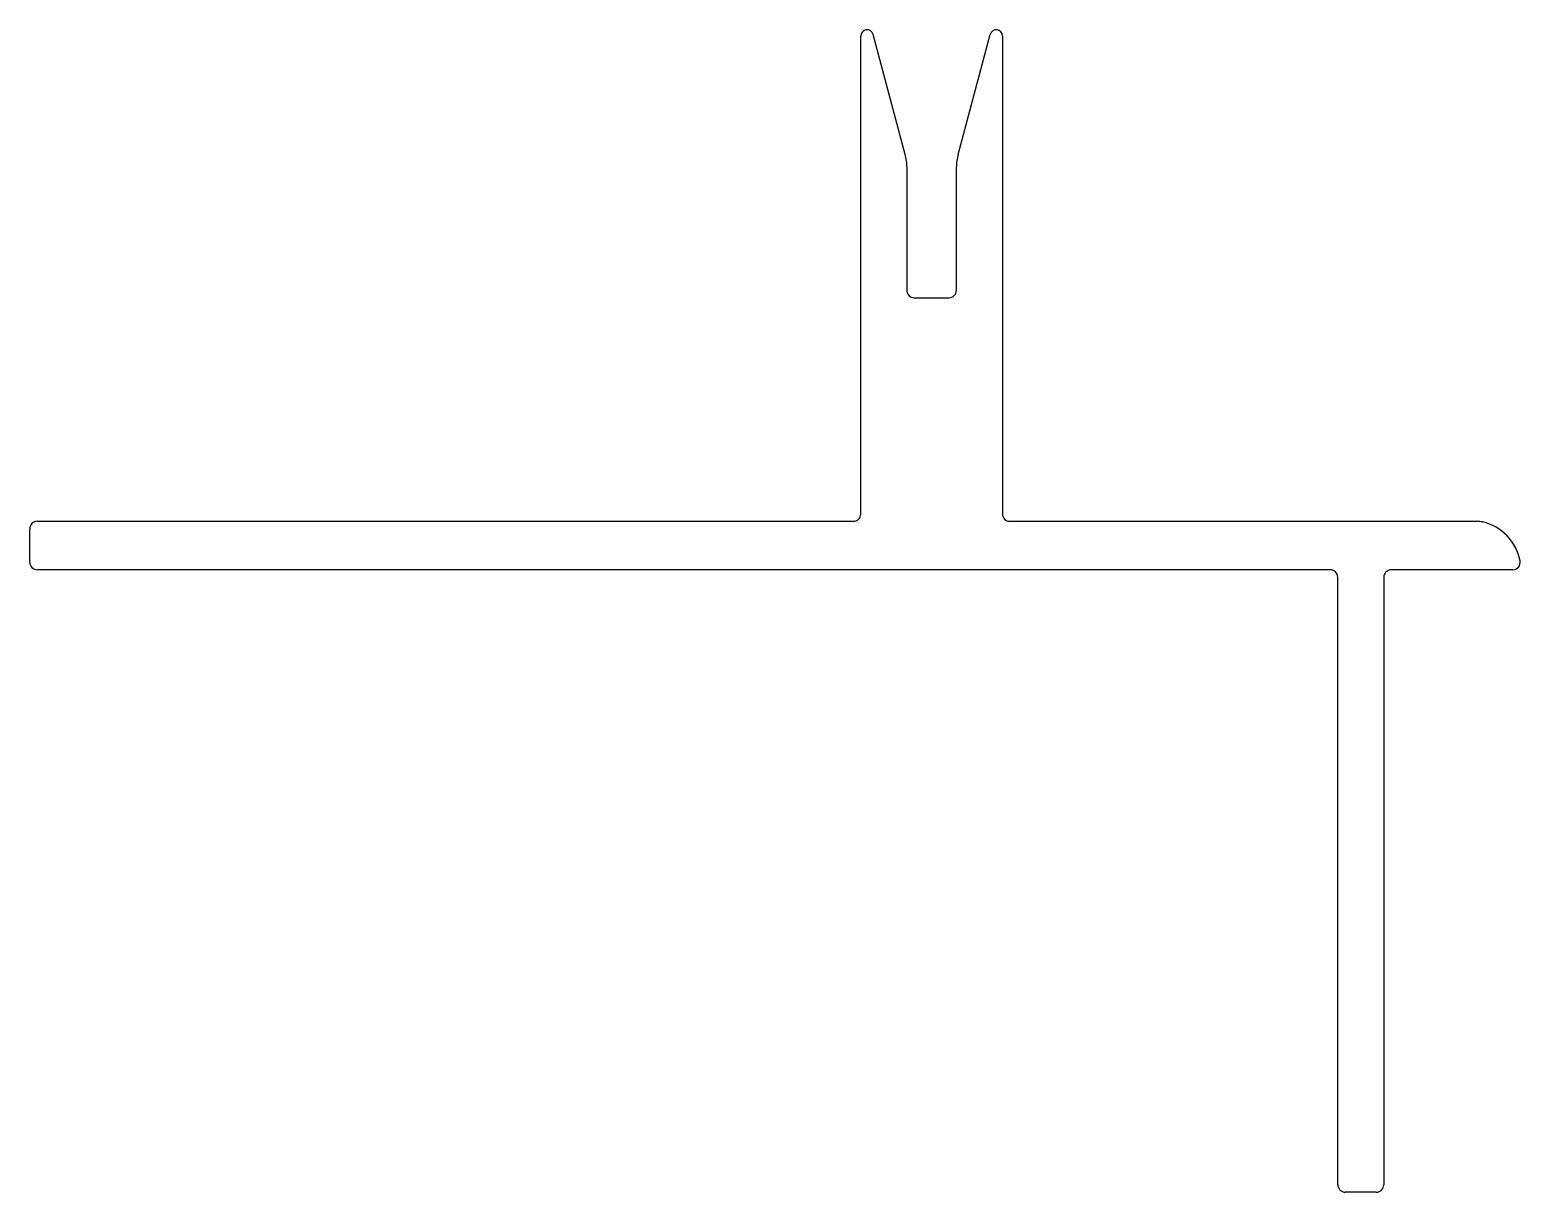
# Model space of a CAD drawing. Extents: x 601.3 to 661.3, y 656.2 to 703.
import ezdxf

# ---------------------------------------------------------------- set-up
doc = ezdxf.new("R2010")
doc.units = 0
doc.layers.get('0').update_dxf_attribs({"linetype": 'CONTINUOUS'})

msp = doc.modelspace()

# ---------------------------------------------------------------- linework, layer by layer
at = {"color": 0}
for p, q in [((634.738, 683.536), (634.738, 702.766)), ((636.524, 698.002), (635.23, 702.831)), ((638.653, 698.002), (639.947, 702.831)), ((640.438, 702.766), (640.438, 683.536)), ((636.588, 697.498), (636.588, 692.536)), ((638.588, 692.536), (638.588, 697.498)), ((636.888, 692.236), (638.288, 692.236)), ((601.288, 681.586), (601.288, 682.936)), ((601.588, 683.236), (634.438, 683.236)), ((640.738, 683.236), (659.541, 683.236)), ((653.638, 681.286), (601.588, 681.286)), ((653.938, 656.536), (653.938, 680.986)), ((655.788, 680.986), (655.788, 656.536)), ((660.98, 681.286), (656.088, 681.286)), ((655.488, 656.236), (654.238, 656.236))]:
    msp.add_line(p, q, dxfattribs=at)
for centre, radius, start, end in [((634.988, 702.766), 0.25, 15, 180), ((640.188, 702.766), 0.25, 0, 165), ((634.588, 697.498), 2, 360, 14.61274), ((640.588, 697.498), 2, 165.38726, 180), ((636.888, 692.536), 0.3, 180, 270), ((638.288, 692.536), 0.3, 270, 0), ((634.438, 683.536), 0.3, 270, 360), ((640.738, 683.536), 0.3, 180, 270), ((601.588, 682.936), 0.3, 90, 180), ((659.541, 682.236), 1, 76.70274, 90), ((659.311, 681.263), 2, 10.9593, 76.70274), ((601.588, 681.586), 0.3, 180, 270), ((660.98, 681.586), 0.3, 270, 10.9593), ((653.638, 680.986), 0.3, 0, 90), ((656.088, 680.986), 0.3, 90, 180), ((654.238, 656.536), 0.3, 180, 270), ((655.488, 656.536), 0.3, 270, 360)]:
    msp.add_arc(centre, radius, start, end, dxfattribs=at)

doc.saveas('drawing.dxf')
